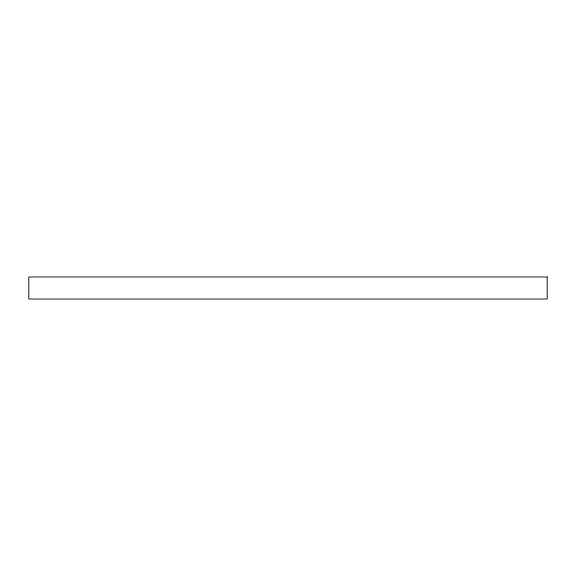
<?xml version="1.0" encoding="UTF-8"?>
<svg xmlns="http://www.w3.org/2000/svg" width="576" height="576" viewBox="0 0 576 576"><rect width="100%" height="100%" fill="white"/><g stroke="black" fill="none" stroke-linecap="round" stroke-linejoin="round"><path stroke-width="0.86" d="M547.2 276.948L28.8 276.948L28.8 299.052L547.2 299.052L547.2 276.948"/></g></svg>
